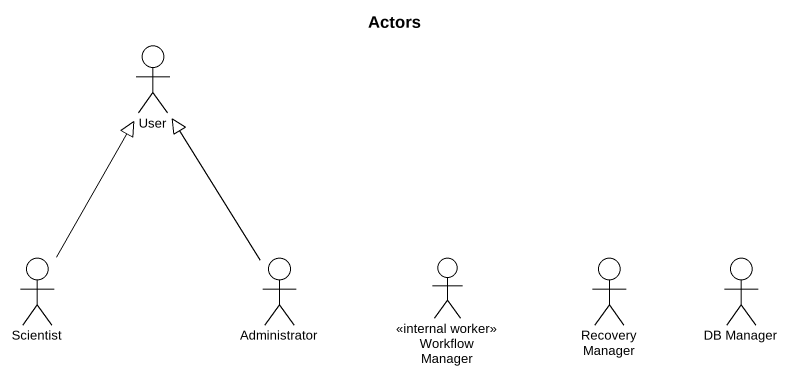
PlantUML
@startuml
title Actors
actor User
actor Scientist
actor Administrator
actor "Workflow Manager" as Workflow_Manager <<internal worker>>
actor "Recovery Manager" as Recovery_Manager
actor "DB Manager" as DB_Manager
Scientist -up-|> User
Administrator -up-|> User
@enduml
